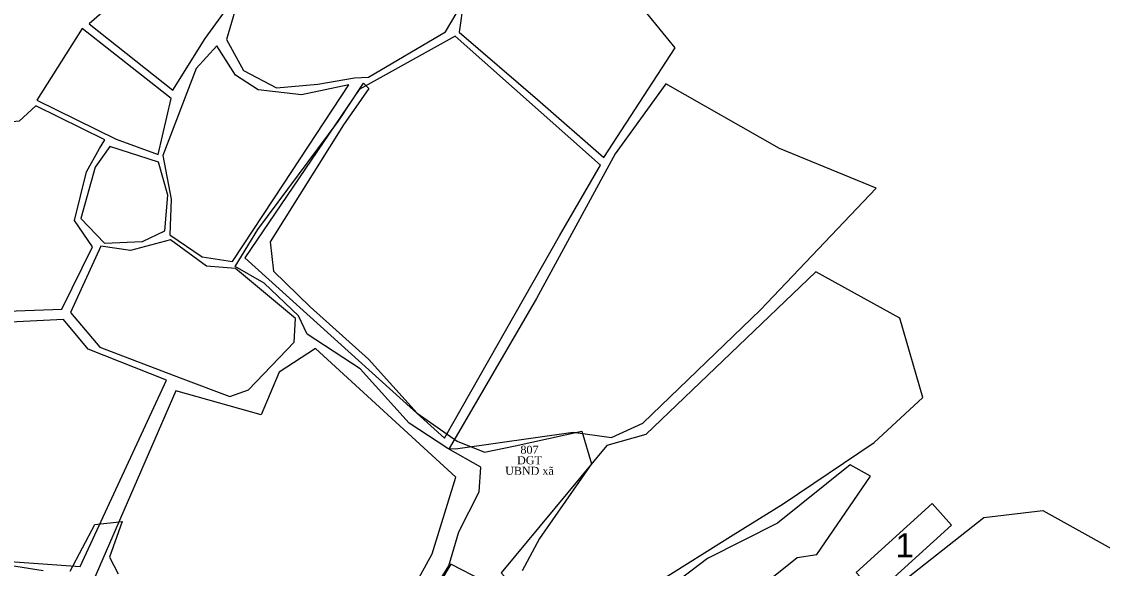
# Model space of a CAD drawing. Header units: metres. Extents: x 0 to 551036, y 0 to 1845929.
# Drawn here: x 548170.4 to 548305.8, y 1841322.4 to 1841390.8 of the extents above; entities that cross this region are included whole.
import ezdxf

# ---------------------------------------------------------------- set-up
doc = ezdxf.new("R2010")
doc.units = ezdxf.units.M
doc.header["$MEASUREMENT"] = 0
for name, color, linetype, lineweight in [('BD HH1 KEM TMB$0$chamnha', 7, 'Continuous', 0), ('BD HH1 KEM TMB$0$duongdapcao', 7, 'Continuous', 0), ('BD HH1 KEM TMB$0$nha', 7, 'Continuous', 0), ('Level 10', 7, 'Continuous', 0), ('Level 15', 7, 'Continuous', 0)]:
    doc.layers.add(name, color=color, linetype=linetype, lineweight=lineweight)
doc.styles.add('BD HH1 KEM TMB$0$chamnha', font='', dxfattribs={"height": 4})
doc.styles.add('Style-Times New Roman', font='times.ttf')
doc.styles.get('BD HH1 KEM TMB$0$chamnha').set_extended_font_data('.VnArial')

msp = doc.modelspace()

# ---------------------------------------------------------------- linework, layer by layer
at = {"layer": 'BD HH1 KEM TMB$0$duongdapcao', "flags": 128}
for points in [[(548220.88642, 1841407.5332), (548213.0258, 1841404.15102), (548201.96583, 1841396.6984), (548197.35251, 1841392.86455), (548196.08235, 1841388.60591), (548198.22724, 1841384.70215), (548202.36125, 1841382.5567), (548207.53775, 1841382.99224), (548212.10314, 1841383.78267), (548213.86459, 1841383.8687), (548223.51061, 1841389.57378), (548224.96051, 1841392.0311), (548224.48121, 1841397.64477), (548222.94743, 1841407.56547), (548220.88642, 1841407.5332)], [(548197.04096, 1841405.0705), (548191.01369, 1841401.13449), (548178.89924, 1841390.57391), (548189.37207, 1841382.2502), (548193.41022, 1841388.72958), (548201.63031, 1841400.08596), (548197.04096, 1841405.0705)], [(548237.79392, 1841399.09658), (548228.56729, 1841394.81105), (548225.77533, 1841393.34311), (548225.23611, 1841389.51463), (548235.0499, 1841381.09413), (548243.31792, 1841373.82433), (548252.25697, 1841387.57351), (548244.04886, 1841397.67165), (548239.68718, 1841399.91389), (548237.79392, 1841399.09658)], [(548178.00054, 1841389.97706), (548172.34474, 1841380.99735), (548182.26636, 1841376.10959), (548187.51476, 1841374.20073), (548189.15638, 1841381.22318), (548178.00054, 1841389.97706)], [(548223.39079, 1841338.66902), (548237.79392, 1841363.99504), (548242.93448, 1841372.86721), (548224.73284, 1841388.99843), (548212.71425, 1841382.31473), (548198.37103, 1841361.2366), (548223.39079, 1841338.66902)], [(548194.86012, 1841387.78321), (548192.28385, 1841384.96563), (548188.11389, 1841374.06092), (548189.18035, 1841368.58706), (548188.98863, 1841364.1456), (548193.03876, 1841361.36565), (548196.84924, 1841360.81181), (548203.23599, 1841370.49054), (548211.40815, 1841382.90621), (548205.46476, 1841381.67486), (548200.06059, 1841382.30935), (548197.20872, 1841384.13218), (548194.86012, 1841387.78321)], [(548224.75681, 1841337.31938), (548239.48347, 1841339.43795), (548244.31248, 1841338.73355), (548248.2308, 1841340.52949), (548262.95747, 1841354.73572), (548277.42052, 1841369.9851), (548265.33003, 1841374.93201), (548251.11862, 1841383.02988), (548244.75584, 1841374.29214), (548234.91809, 1841356.16602), (548223.97794, 1841337.37315), (548224.75681, 1841337.31938)], [(548180.84043, 1841376.03968), (548172.23689, 1841380.28757), (548170.13993, 1841378.36258), (548159.33159, 1841377.28717), (548160.57778, 1841354.19801), (548167.41987, 1841354.53677), (548175.46022, 1841354.82175), (548179.31863, 1841362.62926), (548177.05392, 1841365.91466), (548178.57571, 1841372.02301), (548180.1694, 1841374.96427), (548180.84043, 1841376.03968)], [(548181.48749, 1841375.20624), (548179.63018, 1841372.5876), (548177.84477, 1841366.162), (548180.81646, 1841363.10782), (548185.57357, 1841363.30677), (548188.35355, 1841364.61878), (548188.74897, 1841369.09788), (548187.56269, 1841373.2221), (548181.48749, 1841375.20624)], [(548197.19673, 1841359.91384), (548193.58996, 1841360.18807), (548189.08449, 1841363.51648), (548184.07574, 1841362.16684), (548180.33716, 1841362.70992), (548176.55064, 1841354.41847), (548180.2413, 1841350.05229), (548190.29473, 1841346.22381), (548196.52571, 1841343.87941), (548198.86232, 1841344.73436), (548204.54209, 1841350.68141), (548204.72183, 1841353.65493), (548197.19673, 1841359.91384)], [(548230.87994, 1841321.33334), (548247.06849, 1841315.37017), (548250.21992, 1841320.70422), (548259.51845, 1841326.5491), (548265.77339, 1841330.45286), (548277.19285, 1841338.13669), (548283.26804, 1841343.76649), (548280.40419, 1841353.68719), (548269.89542, 1841359.4783), (548248.61425, 1841339.12608), (548243.72533, 1841337.72804), (548230.47253, 1841321.78501), (548230.87994, 1841321.33334)], [(548175.67591, 1841353.54201), (548162.2913, 1841352.87525), (548155.67688, 1841347.72939), (548153.26837, 1841324.9306), (548169.58873, 1841323.19381), (548177.74891, 1841322.59158), (548188.58122, 1841345.9227), (548178.75545, 1841349.79957), (548175.67591, 1841353.54201)], [(548269.99128, 1841324.10791), (548276.71354, 1841333.92107), (548274.17322, 1841335.31373), (548265.09038, 1841328.03317), (548256.33107, 1841323.61322), (548249.2014, 1841318.21464), (548249.2014, 1841314.94538), (548259.51845, 1841313.47206), (548263.53263, 1841320.50527), (548267.54682, 1841323.69925), (548269.99128, 1841324.10791)], [(548267.72656, 1841307.71321), (548245.63057, 1841313.8377), (548236.32006, 1841316.63378), (548224.19362, 1841322.88731), (548214.09226, 1841305.95491), (548231.43114, 1841296.44824), (548240.28631, 1841299.696), (548249.54889, 1841293.96404), (548256.39098, 1841287.7105), (548267.97819, 1841306.53026), (548267.72656, 1841307.71321)]]:
    msp.add_lwpolyline(points, close=True, dxfattribs=at)
msp.add_lwpolyline([(548207.22621, 1841349.8856), (548202.69677, 1841346.94972), (548200.42007, 1841341.57264), (548189.74353, 1841344.59456), (548178.40795, 1841318.47811), (548197.23268, 1841312.51494), (548212.35478, 1841306.89052), (548221.85701, 1841324.18857), (548224.79276, 1841333.78664), (548207.22621, 1841349.8856)], dxfattribs=at)
at = {"layer": 'BD HH1 KEM TMB$0$nha', "flags": 128}
msp.add_lwpolyline([(548274.94011, 1841321.86029), (548284.44234, 1841330.46361), (548286.88119, 1841327.76994), (548277.37895, 1841319.16663), (548274.94011, 1841321.86029)], close=True, dxfattribs=at)
at = {"layer": 'Level 10', "color": 5, "linetype": 'Continuous', "lineweight": 0, "flags": 128}
for points in [[(548220.77, 1841317.58), (548223.91, 1841322.66), (548225.2, 1841326.95), (548227.74, 1841331.95), (548227.92, 1841335.02), (548223.79, 1841337.36), (548218.98, 1841340.55), (548212.81, 1841347.34), (548206.2, 1841351.7), (548205.1, 1841353.97), (548200.82, 1841358.09), (548197.17, 1841360.18), (548200.03, 1841364.78), (548210.08, 1841378.31), (548213.24, 1841383.11), (548213.92, 1841382.48), (548210.76, 1841377.92), (548201.55, 1841363.27), (548201.97, 1841359.58), (548206.55, 1841355.12), (548213.89, 1841348.56), (548219.95, 1841341.79), (548224.97, 1841338.31), (548228.4, 1841336.92), (548232.22, 1841337.7), (548240.57, 1841339.54), (548241.8, 1841335.44), (548235.26, 1841326.11), (548233.12, 1841322.04)], [(548260.26, 1841295.69), (548263.54, 1841299.23), (548265.23, 1841302.75), (548265.25, 1841308.5), (548290.93, 1841328.72), (548298.31, 1841329.59), (548323.67, 1841315.5)], [(548176.53, 1841321.99), (548179.6, 1841327.86), (548183.02, 1841328.22), (548181.43, 1841323.78), (548182.51, 1841321.66)], [(548153.12, 1841325.28), (548173.12, 1841322.1)]]:
    msp.add_lwpolyline(points, dxfattribs=at)

# ---------------------------------------------------------------- texts
at = {"layer": 'BD HH1 KEM TMB$0$chamnha', "style": 'BD HH1 KEM TMB$0$chamnha'}
msp.add_text('1', height=3, dxfattribs=at).set_placement((548279.82903, 1841323.7584))
at = {"layer": 'Level 15', "color": 2, "linetype": 'Continuous', "lineweight": 0, "insert": (548234.02474, 1841335.89), "char_height": 1, "attachment_point": 5, "line_spacing_factor": 0.790495, "style": 'Style-Times New Roman'}
msp.add_mtext('807\\PDGT\\PUBND xã', dxfattribs=at)

doc.saveas('drawing.dxf')
